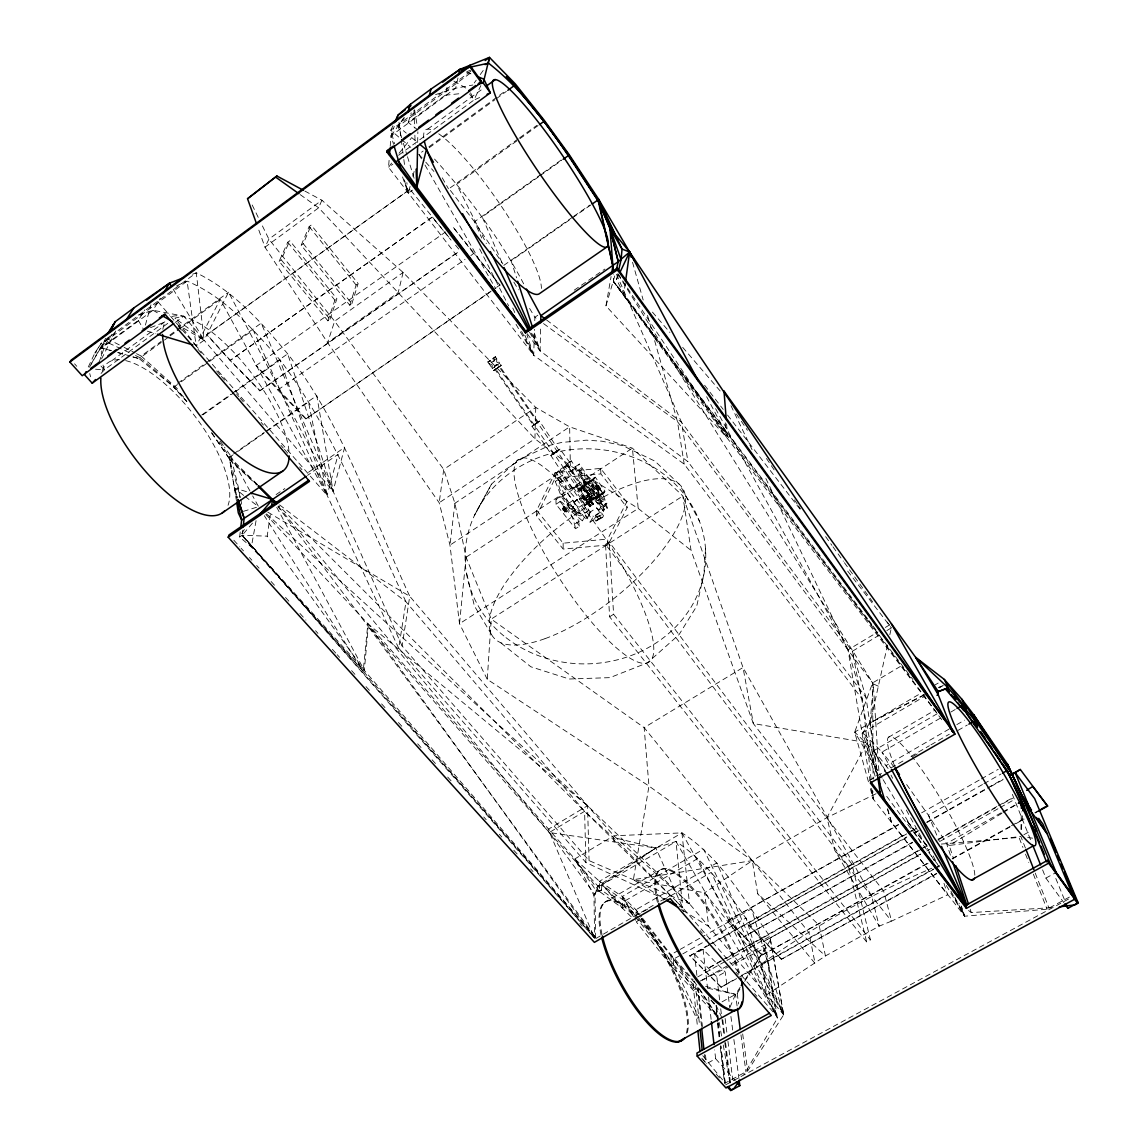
<?xml version="1.0" encoding="UTF-8"?>
<svg xmlns="http://www.w3.org/2000/svg" width="1148" height="1148" viewBox="0 0 1148 1148"><rect width="100%" height="100%" fill="white"/><g stroke="black" fill="none" stroke-linecap="round" stroke-linejoin="round"><path stroke-width="0.75" stroke-dasharray="5 3.75" d="M536.59 516.04L555.173 478.128L555.173 472.603L600.619 468.413L626.679 502.049L627.152 507.717L608.01 544.97L563.18 549.074L536.59 516.04L536.719 510.315L555.173 472.603M496.783 365.021L499.767 363.299L495.391 356.827L487.857 361.979L490.325 360.745A3.344 0.847 -30.9 0 0 492.349 359.64L493.281 358.994A3.344 0.847 -30.9 0 0 494.702 357.731L495.391 356.827M497.758 364.82L496.438 364.705L494.386 367.016L578.922 490.11L580.3 489.378L582.251 487.8L497.758 364.72M641.718 918.644L673.489 959.154L673.618 964.951L638.432 920.509L624.684 906.877L624.756 901.008L601.767 885.008L597.405 886.4L595.023 894.751L595.654 937.643L594.607 938.246L242.185 535.284L242.773 530.175M631.228 916.836L622.474 908.168L599.328 891.408L599.457 881.305L574.789 858.934L367.848 623.737L265.848 514.462M1020.974 829.401L1021.318 811.894M417.657 142.481L417.872 131.776M877.818 777.096L866.023 697.496L687.953 461.697L540.105 350.858L540.651 326.219M871.102 779.42L862.55 699.548L684.208 464.122L533.705 355.22L534.509 329.333M534.767 320.708L534.868 317.264L529.4 308.094M493.913 360.845L491.574 362.452L489.909 360.558L493.238 358.248L494.515 359.998L494.042 361.204L489.12 363.773L493.726 370.56L496.366 368.781M720.356 1047.98L724.546 1083.411L747.692 1070.883L783.668 1014.789L769.849 936.381C743.804 899.501 720.887 857.786 681.926 832.888L599.457 881.305L622.474 908.168L624.684 906.877L601.566 890.102L601.767 885.008L655.824 847.97L676 841.484C714.644 866.984 737.906 908.326 764.726 944.876L765.931 947.574L777.397 1018.219L743.904 1074.643M239.272 497.529L239.602 492.392L230.719 455.928L224.506 447.16M304.823 191.042L321.885 200.226L403.12 272.463L535.757 407.468L569.638 426.855L632.39 448.151L682.845 495.993L691.053 550.394L753.361 723.584L867.17 742.67L827.019 817.577L834.524 849.879L879.21 926.149L871.533 895.914L743.014 667.505L644.143 727.645L752.299 860.613L757.68 893.689L825.441 955.94L879.21 926.149L891.565 921.112L883.616 891.035L753.361 723.584L743.014 667.505L682.845 495.993L491.244 619.088L644.143 727.645L648.964 786.036L633.38 879.698L704.642 892.785L761.798 963.631L766.706 994.785L825.441 955.94L819.084 925.245L752.299 860.613L648.964 786.036L487.254 679.329L491.244 619.088L466.059 557.225L454.909 503.298L443.731 469.417L334.642 321.21L268.89 239.171L261.299 223.63M705.518 548.715L703.868 574.144L696.721 606.187L679.071 634.6L647.4 662.841L609.975 677.636L569.221 679.013L530.85 666.787L500.385 642.521M1021.361 829.559L1022.552 814.147M389.086 160.333L388.541 167.335L533.705 355.22L526.946 334.872M390.205 146.356L391.038 135.866L394.266 126.294M726.856 960.546L769.849 936.381L783.668 1014.789L681.926 832.888L613.836 835.773L574.789 858.934L596.3 891.02L599.328 891.408L601.566 890.102L549.261 832.53L368.264 626.507L595.654 937.643L364.347 670.418L368.264 626.507L277.916 506.598M599.328 891.408L574.789 858.934L593.961 895.383L594.607 938.246L363.213 671.149L367.848 623.737L587.546 805.709L689.518 903.835L783.668 1014.789L751.495 908.886L706.551 934.415M240.233 531.926L239.631 537.049L251.355 546.979L363.213 671.149L264.327 515.71M473.751 253.579L452.829 226.83L499.997 285.221L492.65 290.286M625.287 283.298L623.838 293.716L727.559 436.039L912.918 679.53M276.74 507.301L364.347 670.418L267.197 536.159L270.756 511.692M681.926 832.888L689.518 903.835L589.067 860.627L402.101 645.98L409.75 596.286C371.636 514.361 343.898 425.937 287.674 353.828C261.471 322.459 233.661 290.918 196.265 272.793L191.544 274.63M876.082 793.727L827.019 817.577L752.299 860.613L633.38 879.698L665.008 899.329L585.896 862.507L398.7 648.175L405.976 601.81C367.145 519.657 334.929 433.27 280.04 359.927C253.077 329.347 225.525 297.318 187.11 281.117L175.831 286.196M595.381 496.955L589.082 501.303L586.872 504.431L577.774 491.186L579.396 488.818L582.237 486.451L591.464 499.796M592.038 499.265L592.468 498.533M941.834 719.753L726.268 436.871L605.957 305.913L611.095 276.481M590.259 501.188L588.422 502.537L589.857 501.418M256.061 520.69L251.355 546.979L242.185 535.284L253.421 522.01M589.656 501.489L588.953 501.963L591.579 499.968M236.531 501.317L229.471 458.64L229.744 457.191L235.57 453.101M448.882 237.206L432.165 217.159L230.102 360.486L206.841 334.843L409.979 189.277L451.064 240.133M887.533 645.018L870.198 722.766L877.689 775.46M889.829 634.729L890.977 629.578M457.98 77.949L455.627 88.252L391.038 135.866L393.563 144.304M617.653 274.63L616.505 279.61L623.838 293.716L613.592 281.604L613.29 274.716M578.922 490.11L582.251 487.8M605.957 305.913L615.529 273.296M417.901 129.997L408.243 122.434L445.123 95.255L447.203 86.875M555.058 452.054L559.994 449.126L569.795 462.386L564.916 466.361L577.961 485.374L572.665 488.331L580.113 482.49M402.101 645.98L333.078 491.215L344.658 447.361L306.717 473.493M410.08 186.435L408.229 193.223L412.505 190.123M412.835 176.261L414.672 169.474M398.7 648.175L327.108 495.29L338.186 454.264L307.549 475.358M145.394 325.099L150.962 304.823M351.862 303.732L358.147 283.57L311.208 225.08L309.156 226.572L301.192 245.227L349.781 305.224L351.862 303.732L303.287 243.692L311.208 225.08M408.243 122.434L411.242 112.791M349.781 305.224L356.124 285.02L358.147 283.57M305.942 418.661L256.047 365.408L277.873 390.133L305.842 418.977L491.201 291.032M329.978 319.345L336.909 298.767L289.784 240.736L287.761 242.228L279.136 261.313L327.912 320.823L329.978 319.345L281.217 259.792L289.784 240.736M327.912 320.823L334.9 300.202L336.909 298.767M99.23 361.921L105.214 344.773L111.801 334.599M559.994 449.126L558.258 450.619M868.448 781.802L854.7 732.094L872.624 682.902L901.826 665.582M494.501 360.042L493.913 360.845M535.513 423.54L539.488 421.086L558.789 450.159M277.988 389.832L465.012 259.434M494.372 367.059L495.993 364.949M552.332 454.637L552.575 453.977M572.665 488.331L550.825 455.469L553.307 453.417M432.165 217.159L230.102 360.486L259.764 390.837L458.569 251.584M729.985 1007.226L735.538 994.369L740.288 987.05M88.252 367.044L94.853 353.125L101.397 342.965M398.571 155.281L473.981 100.02L480.84 85.583M618.686 275.003L616.505 279.61L613.592 281.604L726.268 436.871L725.321 422.837M392.96 125.706L390.765 130.241L394.553 143.859M115.661 331.055L101.368 359.295L101.282 347.629L109.677 336.02M170.679 316.461L196.193 345.935L204.129 340.181L228.552 292.209L333.078 491.215L316.776 395.586L265.719 431.39M608.01 544.97L607.665 539.101L626.679 502.049M234.924 392.028L280.04 359.927L327.108 495.29L220.244 299.355L196.193 345.935L327.108 495.29L308.511 401.972L237.033 452.068M539.488 421.086L532.012 426.252L551.686 454.881M89.415 367.245L106.09 338.488M537.063 422.923L538.111 422.034L499.868 366.312L498.591 367.145M601.566 890.102L596.3 891.02L593.961 895.383L597.362 890.403L597.405 886.4L655.824 847.97L682.716 907.752L776.134 1015.449L777.397 1018.219M491.488 484.155L474.626 515.079L491.488 484.155L517.131 460.549L549.892 445.309L561.516 442.468L586.355 440.158L602.011 441.191L622.646 445.639L654.934 461.137L679.903 484.872L699.405 521.092M496.223 368.781L495.104 369.599L533.375 425.305L534.982 424.014M532.012 426.252L535.599 423.583M602.643 517.375L603.518 515.811L600.992 512.137L595.984 515.38L594.162 518.494L596.013 521.192L601.495 517.145L602.643 517.375L596.013 521.192M91.108 364.174L105.774 338.287M597.62 520.632L598.51 519.054L595.984 515.38M564.916 466.361L558.272 470.723L556.378 473.22L562.133 481.586L573.44 474.138L571.948 470.536L574.072 467.58L579.424 464.05L606.288 503.269L604.436 506.498L599.041 509.999L596.616 507.89L585.293 515.237L590.072 522.168L601.38 514.849L604.522 509.339L596.357 497.443L593.215 498.993L599.242 494.386L590.216 481.227L584.275 485.26L584.906 483.954M594.162 518.494L599.199 515.237L600.992 512.137M599.041 509.999L600.935 506.742L606.288 503.269M590.072 522.168L593.358 516.586L604.522 509.339M603.03 493.884C607.852 487.771 598.079 500.155 595.568 498.749L600.935 506.742M595.683 498.921L603.432 493.927L604.996 491.287L595.281 477.109L584.633 484.083L584.174 485.819L584.892 484.714M599.443 495.462L603.719 492.033L599.557 495.635A13.216 2.97 56.9 0 1 590.474 487.455A13.216 2.97 56.9 0 1 584.791 473.866L581.075 468.427L577.717 470.637C578.908 483.48 588.077 496.883 598.969 503.699L603.36 500.959L599.443 495.462L602.557 493.984L595.568 498.749M587.747 517.332L589.728 514.017L562.864 474.971L557.541 478.472L555.302 481.514L561.516 496.912L571.876 511.936L582.38 520.819L587.747 517.332L585.293 515.237M589.082 501.934L587.919 503.556L590 506.584L593.487 503.829L591.421 500.801L588.092 502.767L589.799 501.748M599.242 494.386L598.553 495.52L589.512 482.318L590.216 481.227M595.855 498.275L596.357 497.443M582.38 520.819L584.389 517.49L589.728 514.017M101.397 343.137L94.853 353.125L153 310.261L160.333 298.222M590 506.584L593.487 503.829M593.559 499.495L604.494 491.43M593.903 499.28L594.506 497.931M595.066 498.017L598.065 496.366L596.056 497.931M577.774 491.186L583.844 486.034L603.202 510.774L607.306 508.119C604.824 497.242 599.586 483.007 587.747 478.515L583.658 481.199L583.815 486.034L592.885 499.222L591.564 501.375L586.872 504.431M587.532 503.412L591.679 499.968L581.979 485.819L577.946 489.163L587.676 503.341C600.734 499.681 571.36 478.845 583.371 497.342M591.421 500.801L590.919 501.59L592.999 504.618M588.781 498.763C580.931 503.039 592.598 496.467 588.895 501.82M588.422 502.537L590.187 506.426L588.781 503.025M588.608 499.021L589.771 500.715L590.876 499.882L591.737 498.433L590.574 496.754L589.182 498.505L590.345 500.198L591.263 499.595L590.904 501.231M587.676 503.341L592.885 499.222M722.049 1001.86L737.203 993.436L740.03 988.902M744.722 981.353L770.997 939.107M105.214 344.773L138.348 320.349L144.878 309.86M244.352 529.458L239.631 537.049L242.185 535.284L267.197 536.159M587.087 502.293L589.943 500.442M589.182 498.505L590.574 496.754M584.633 504.56L583.959 505.637L586.872 504.072L582.481 497.672L583.184 496.582L587.561 502.968L584.633 504.56L580.257 498.189L583.184 496.582M587.618 497.07L586.47 495.391L587.618 497.07L584.777 498.935M588.522 496.496L589.426 495.075L588.278 493.396L586.872 495.132L588.522 496.496L587.374 494.817L588.278 493.396M586.241 483.423L594.119 478.013M574.072 467.58L586.025 484.843L593.487 479.95L595.281 477.109M580.257 498.189L579.568 499.251L582.481 497.672M745.038 979.746L765.931 947.574L700.28 981.253M111.126 350.671L101.11 347.758L107.051 338.646L196.265 272.793L204.129 340.181L178.557 325.214M586.025 484.843L592.138 480.495M585.351 483.853L588.436 482.318L586.327 484.384M584.275 485.26L595.008 477.582L593.487 479.95M492.176 368.307L492.176 365.035L489.12 363.629M581.979 485.819L581.505 487.556L582.237 486.451M496.711 358.75L496.711 362.022L499.767 363.428M558.272 470.723L571.317 489.694L573.096 487.111L593.358 516.586M571.948 470.536L577.358 466.978L579.424 464.05M391.038 135.866L403.924 117.785M474.224 82.957L476.248 80.159M480.266 74.548L485.317 67.531M404.412 117.727L398.198 126.38L402.833 141.534M391.611 163.059L388.541 167.335L392.831 164.178M555.302 481.514L560.669 477.97L562.864 474.971M556.378 473.22L567.686 465.758L571.288 460.879L586.427 483.882M129.121 352.579L105.3 341.458L108.486 337.182M571.288 460.879L567.04 463.778L569.795 462.386M875.178 776.306L862.779 732.625L870.198 722.766L924.642 694.425M590.345 500.198L591.737 498.433M588.02 496.826L589.426 495.075M399.045 153.258L411.257 138.205M489.177 363.945L487.857 362.022L495.262 356.856M101.053 373.459L104.368 369.814L167.737 323.377M498.189 367.518L501.246 365.365L499.71 363.112M499.868 366.312L498.749 367.13M493.726 370.56L496.783 368.393L495.721 369.254M592.153 499.079L594.707 497.414L592.899 498.476M596.3 496.094L598.797 494.759L596.659 496.051M595.841 497.414L603.174 492.636M595.97 498.447L598.653 496.079M557.526 451.178L558.918 450.231M577.961 485.374L571.317 489.694M470.881 71.119L390.765 130.241L410.797 147.36M105.3 341.458L187.11 281.117L196.193 345.935L174.941 318.096L183.809 316.145L204.129 340.181L174.941 318.096M470.235 73.228L398.198 126.38L406.249 133.068M101.11 347.758L111.299 350.542M552.819 453.675L554.168 452.771M556.651 451.824L558.014 450.92M111.672 360.802L164.838 321.813M427.73 129.121L483.767 88.023M175.214 322.43L183.809 316.145L153 310.261L138.291 315.083M136.497 353.67L141.147 356.052L161.208 341.401M169.804 335.116L175.544 330.925M176.964 329.892L228.552 292.209M135.478 355.55L140.243 357.774L163.102 341.085M164.523 340.038L168.813 336.909M170.234 335.862L178.815 329.605M180.236 328.558L220.244 299.355M421.459 158.855L418.805 154.205L423.124 151.062M428.878 146.858L506.584 90.104M132.809 356.971L139.654 358.779L131.317 356.354M429.252 147.69L494.931 99.747M496.352 98.699L506.354 91.41M279.136 261.313L281.217 259.792M301.192 245.227L303.287 243.692M177.696 383.317L205.047 363.615M206.482 362.567L261.184 323.148L333.078 491.215L204.114 340.195M140.243 357.774L174.137 386.905L179.892 382.772M181.327 381.724L208.635 362.051M210.07 361.017L253.177 329.95L327.108 495.29M518.207 138.851L449.026 188.688L474.497 221.722L502.853 263.897M519.642 137.803L536.934 125.347M186.894 401.413L173.836 387.292L186.722 401.542M538.096 125.591L456.631 184.283L486.336 243.548M409.979 189.277L206.999 334.542L230.231 360.185L259.893 390.521M201.747 415.016L230.877 394.281M232.327 393.233L287.674 353.828L333.078 491.215M202.923 414.83L233.475 393.075M541.397 174.094L474.497 221.722L481.715 238.009M542.861 173.061L561.759 159.601M538.527 176.835L482.189 216.929L502.666 264.298M539.976 175.802L561.645 160.376M586.47 495.391L583.457 497.514L586.298 495.649M589.914 501.432C598.409 499.954 576.798 479.878 582.194 492.966M553.896 452.886L555.13 452.097M556.938 451.709L553.422 454.106M255.918 365.71L445.539 231.968M233.632 453.876L264.27 432.409M503.829 265.346L572.264 217.374M573.727 216.355L589.742 205.133M590.775 205.018L511.133 260.826L516.6 277.816M257.339 485.059L229.471 458.64L234.651 489.335L237.449 497.845M536.948 423.124L535.011 424.459M259.764 390.837L459.989 250.824M470.824 255.617L473.78 253.321L500.026 284.962L492.664 290.028M496.381 368.637L498.605 367.274M305.842 418.977L491.172 291.305M276.08 494.601L284.833 488.574M537.795 315.255L534.868 317.264L537.752 319.374M574.23 290.157L604.853 269.077M494.444 359.984L496.453 358.592M496.654 368.623L498.318 367.303M492.435 368.451L494.458 367.073M498.017 367.547L501.246 365.365M495.864 369.111L495.104 369.599M536.216 423.167L538.111 422.034M567.858 503.742L572.091 501.016L577.573 506.555L581.046 507.674L584.748 513.056L581.419 515.237A19.746 4.707 56.8 0 1 567.399 503.326A19.746 4.707 56.8 0 1 559.133 482.863L562.463 480.668L566.194 486.078C562.864 494.731 582.983 504.029 571.604 509.181M556.005 499.323L560.052 496.668C572.178 500.628 577.487 515.237 579.568 526.1L575.507 528.74L556.005 504.245L556.005 499.323C568.16 503.211 573.483 517.877 575.507 528.74M561.516 496.912L583.744 482.347L577.358 466.978M577.946 489.163L581.161 487.053M556.005 504.245L560.081 501.576L560.052 496.668M581.505 487.556L593.645 479.649L603.432 493.927M591.349 488.402L587.274 491.057L588.709 494.501M562.477 508.894L564.414 508.019L566.237 511.061L564.902 511.936L562.477 508.894L564.414 508.019M596.773 486.494L598.696 485.633L600.533 488.689C598.452 491.545 594.922 485.704 598.696 485.633M563.094 510.415L564.443 509.54L563.826 508.019M597.405 488.015L598.768 487.125L598.122 485.604M564.902 511.936L564.285 510.415L565.634 509.54M599.17 489.579L598.524 488.058L599.887 487.168M564.299 511.936L566.237 511.061M598.61 489.55L600.533 488.689M595.095 493.87L590.847 496.61L589.699 495.764M761.798 963.631C815.008 925.833 871.777 893.79 931.846 868.232M571.876 511.936L594.104 497.443L604.436 506.498M593.215 498.993L604.996 491.287M587.919 503.556L591.45 501.289L588.336 503.742M556.106 451.451L559.133 449.729M554.728 453.159L552.418 454.723M575.392 523.703L579.439 521.092M603.202 510.774L602.93 505.823L607.005 503.183M596.472 520.403L603.518 515.811M605.541 544.382L609.229 542L851.931 864.143L870.428 939.868L866.64 941.963L609.602 616.792L605.541 544.382L848.372 866.152L866.64 941.963M534.695 424.559L533.49 425.262M609.602 616.792L613.606 614.266L609.229 542M1001.931 813.329L949.181 845.459L946.569 843.45L928.373 815.195L905.686 783.194M1003.438 812.411L1016.999 804.145M689.518 903.835L613.836 835.773L587.546 805.709L548.256 829.315L594.607 938.246L367.848 623.737M870.227 781.401L848.013 649.883L877.904 631.931M885.381 627.439L891.35 623.838M879.354 635.074L852.318 651.303L876.656 775.531M886.859 630.568L891.365 627.87L887.189 622.072M882.181 778.129L854.7 732.094L921.17 693.076M935.075 684.897L938.174 683.089M730.932 963.846L764.726 944.876L776.134 1015.449L676 841.484L601.767 885.008L624.684 906.877M885.567 770.954L862.779 732.625L925.331 695.961M939.05 687.91L942.106 686.117M604.192 902.644L659.77 870.227M888.394 737.332L934.544 710.425M622.474 908.168L622.345 896.488L703.609 849.161L783.668 1014.789L716.811 862.923L635.963 909.733L636.078 914.899M937.199 713.755L873.743 750.706L854.7 732.094M634.528 914.942L624.756 901.008L697.955 858.446L776.134 1015.449L746.057 917.984L709.005 939.007M940.169 718.261L881.994 752.084L862.779 732.625M950.888 712.033L955.48 709.364M949.123 729.066L886.026 765.587L873.743 750.706L885.754 772.561M956.829 724.618L964.521 720.155M595.826 938.519L654.504 904.61M660.674 901.037L669.944 895.684M869.581 780.296L884.921 771.427M891.049 767.883L904.854 759.904M910.995 756.36L929.392 745.726M930.928 744.837L949.339 734.203M647.73 909.072L638.432 914.454L624.756 901.008M663.228 900.118L711.272 872.351L776.134 1015.449M912.961 756.432L919.175 752.844M957.977 730.415L967.29 725.034M638.432 920.509L636.236 921.787L671.422 966.185L716.596 1016.095L717.227 1021.419M641.56 918.644L671.422 966.185L673.632 964.951L698.759 1017.343L696.621 1018.534L671.437 966.2L670.906 954.662L678.655 950.271M680.204 949.382L705.001 935.29M921.6 812.841L979.832 779.75M981.368 778.889L998.229 769.304M717.816 1021.089L717.184 1015.765L673.489 959.154L681.209 954.777M682.759 953.902L707.455 939.882M982.458 784.529L928.373 815.195L939.451 841.484M984.008 783.639L1000.999 774.01M848.372 866.152L851.931 864.143M696.879 975.355L694.583 954.131L703.064 949.339L725.22 972.04L729.784 1007.542M552.977 454.264L550.825 455.469M928.043 863.353L761.913 955.208L728.42 920.395L898.425 824.451M728.42 920.395L898.54 824.881M736.672 978.598L721.059 987.266L689.79 955.94L706.895 945.866M708.46 944.991L906.49 833.548M908.054 832.659L915.846 828.282M926.766 822.14L986.017 788.791M987.567 787.915L1003.165 779.133M689.79 955.94L710.067 944.531M711.631 943.656L909.733 832.185M911.282 831.295L917.525 827.794M926.881 822.528L989.275 787.413M990.839 786.538L1003.323 779.521M697.683 976.948L725.321 961.407M940.198 841.24L998.688 808.364M1000.224 807.503L1014.086 799.726M700.208 981.081L729.396 964.707M1001.214 812.784L946.569 843.45L950.415 855.174M1002.778 811.909L1016.841 804.016M936.797 873.7L781.314 959.298L749.099 925.518L906.805 836.921M914.612 832.544L917.74 830.808M749.099 925.518L908.499 836.462M914.741 832.96L920.997 829.473M720.915 960.819L703.81 970.835L724.087 959.498M722.479 959.943L918.945 850.108M920.509 849.233L926.737 845.746M939.222 838.772L996.909 806.513M998.473 805.638L1012.507 797.803M725.651 958.623L922.188 848.759M923.753 847.884L926.866 846.133M937.787 840.035L997.067 806.9M1003.295 803.413L1012.665 798.176M719.624 999.879L716.811 976.747L725.22 972.04M912.531 842.173L743.474 936.912L912.66 842.603M920.509 853.983L763.592 941.561L920.639 854.399M926.866 850.955L929.966 849.233M721.059 987.266L735.064 979.043M741.307 975.585L933.424 868.979M934.989 868.118L939.667 865.52M952.166 858.589L1009.953 826.517M1011.517 825.656L1024.016 818.725M1034.936 812.655L1038.065 810.919M738.236 977.737L933.539 869.38M935.103 868.505L939.796 865.908M952.295 858.977L1010.096 826.904M1016.353 823.432L1024.16 819.098M1035.109 813.042L1038.223 811.306M694.009 980.995L716.596 1016.095L716.051 1005.189L722.035 1018.161M1023.901 834.696L1030.043 831.295M761.913 955.208L927.914 862.923M781.314 959.298L936.668 873.284M707.986 1062.933L715.649 1058.743L714.63 1049.918M1042.599 869.883L1045.885 878.091L1056.131 872.48M870.356 788.662L873.197 798.951L964.65 916.204L1047.048 909.202L1072.002 895.67M725.622 1084.874L1070.481 898.009M588.953 502.006L588.221 502.293L582.251 493.052M924.47 695.014L870.198 722.766L873.269 683.892L617.638 273.712M938.849 687.681L943.627 685.227L938.763 687.351M943.986 883.314L947.617 894.852L891.565 921.112L834.524 849.879M469.532 93.949L473.981 100.02L480.524 97.15M150.517 327.639L166.804 321.282M467.179 71.535L470.436 70.272M495.706 365.265L496.783 365.021M435.58 94.581L455.627 88.252L472.89 84.995M243.376 511.362L256.879 507.186M968.553 910.493L971.294 912.574L1054.165 907.494M445.123 95.255L460.248 93.634M555.173 478.128L600.921 473.909L627.152 507.717M536.719 510.315L563.137 543.191L607.665 539.101M941.331 844.067L1019.008 837.423L1022.925 847.439M95.557 369.226L104.368 369.814L102.215 362.309M1027.675 837.437L1032.798 838.198M707.9 988.213L735.538 994.369L737.188 1006.696M705.575 986.333L735.538 994.369M117.971 352.479L129.638 355.866M117.799 352.608L126.137 355.033M234.651 489.335L234.508 488.058L247.738 492.018M147.375 331.198L155.798 333.738M466.318 71.98L474.296 75.251M592.985 485.417L599.457 494.372L595.439 497.07L588.551 487.685L584.562 485.518L584.849 489.263L587.216 493.697M878.349 686.188L873.269 683.892L879.153 775.115M679.487 906.246L682.716 907.752L676 841.484M107.051 338.646L122.549 346.553M124.099 347.342L134.947 352.881M583.658 481.199C594.592 484.643 598.008 496.969 602.93 505.823M453.876 81.135L467.652 89.085M153 310.261L160.519 314.652M267.814 512.151L409.75 596.286L587.546 805.709L589.067 860.627M683.089 910.536L708.689 926.436L704.642 892.785L752.299 860.613L808.996 932.764L815.08 963.473L757.68 893.689M599.457 881.305L622.345 896.488L635.963 909.733L641.416 916.75M300.245 194.658L318.67 207.802L534.939 438.78L570.355 465.744L638.216 508.449L691.053 550.394M543.521 323.578L677.478 421.646L872.624 682.902L873.097 779.305M243.663 495.448L234.508 488.058L236.761 498.132M245.012 496.467L258.558 506.655L252.66 495.893M546.563 319.962L681.496 422.206L852.318 651.303L866.023 697.496M279.638 504.905L405.976 601.81L584.605 811.32L671.25 896.473M139.482 358.894L174.008 387.177M411.615 137.516L416.997 141.979M141.147 356.052L179.504 390.55M266.523 513.902L587.546 805.709M229.614 459.817L256.922 485.044M721.001 986.85L689.747 955.523M676.344 901.481L682.716 907.752L613.233 837.423L584.605 811.32L278.878 505.794M257.425 484.542L229.744 457.191L218.637 440.947M761.841 954.749L728.363 919.95M781.228 958.867L749.027 925.087M694.583 954.131L716.811 976.747M711.114 1000.052L716.051 1005.189L718.849 1020.759M174.137 386.905L184.828 398.241M592.928 485.331C587.661 479.218 587.604 487.972 591.292 491.043M673.632 964.951L695.788 989.031L699.663 1026.054M673.489 959.154L695.602 983.664L695.788 989.031L693.693 990.207L697.525 1027.245M595.654 937.643L242.185 535.284L364.347 670.418M701.787 1058.212L705.374 1062.187M716.151 1074.126L719.753 1078.115M74.548 363.801L76.787 366.284M233.848 540.234L239.86 546.893M241.066 548.227L243.462 550.882M249.475 557.541L251.871 560.195M256.678 565.519L259.075 568.174M271.1 581.491L274.702 585.48M285.508 597.448L289.124 601.452M299.929 613.419L305.942 620.078M315.557 630.711L317.953 633.38M332.375 649.352L335.977 653.341M337.182 654.676L339.578 657.33M351.589 670.633L355.191 674.622M366.011 686.604L369.613 690.594M381.624 703.896L385.24 707.9M398.456 722.523L402.058 726.526M417.671 743.818L421.273 747.807M432.093 759.789L436.9 765.113M447.706 777.081L451.308 781.07M483.753 817.003L486.164 819.658M499.366 834.295L501.776 836.964M513.787 850.266L517.389 854.255M530.606 868.893L533.016 871.562M579.869 923.451L582.28 926.106M702.892 1059.704L705.288 1062.345M100.967 366.011L104.368 369.814M715.649 1058.743L735.222 1080.526M642.521 918.156L670.906 954.662L693.076 979.531M242.185 535.284L363.213 671.149M702.777 1055.672L725.163 1083.081L720.815 1045.9L725.163 1083.081M434.532 159.07C469.503 197.542 500.801 239.659 524.736 285.895M418.805 154.205L424.616 160.835M425.779 162.169L433.915 171.454M157.907 301.723L169.517 315.126M178.141 326.305L181.642 330.366M198.001 349.308L201.503 353.354M216.685 370.947L220.201 375.009M221.363 376.357L224.864 380.419M236.56 393.936L238.899 396.648M240.061 397.997L244.739 403.407M261.098 422.349L263.423 425.061M280.959 445.352L283.298 448.05M284.46 449.399L287.961 453.46M299.642 466.992L301.981 469.69M681.539 909.116L683.849 911.799M700.093 930.583L702.404 933.267M736.026 972.198L738.351 974.882M754.58 993.666L756.891 996.349M710.999 1000.31L715.477 1005.505M652.466 312.141L669.915 332.461M682.701 347.356L722.264 393.405M927.283 846.191L906.217 820.074L927.139 845.775M455.569 245.213L458.913 249.231M278.247 506.34L549.261 832.53L595.023 894.751M894.335 767.194L881.994 752.084L890.561 767.768M287.761 242.228L334.9 300.202M309.156 226.572L356.124 285.02M563.08 508.894L564.285 510.415M560.081 501.576L579.568 526.1M564.443 509.54L565.648 511.061M613.606 614.266L870.428 939.868M607.306 508.119L587.934 483.337L587.747 478.515M598.768 487.125L599.974 488.661M597.333 486.522L598.524 488.058M887.39 808.866L891.537 822.442L947.617 894.852M704.628 385.269L723.197 409.377M727.559 415.059L800.73 510.114M847.683 571.116L891.365 627.87M726.598 423.956L727.559 436.039L613.592 281.604L867.701 618.944M868.778 620.379L872.006 624.67M873.083 626.091L876.311 630.381M527.248 333.767L540.105 350.858L533.547 330.466M613.592 281.604L938.806 715.491M886.715 796.382L938.275 865.19M1045.885 878.091L1063.765 902.543M825.642 536.647L831.913 545.343M832.946 546.792L843.378 561.257M844.426 562.707L872.595 601.81M888.093 768.5L886.026 765.587L887.691 768.758M220.373 441.32L223.473 445.697M641.445 918.787L673.618 964.951M578.764 487.929L588.479 502.063M588.407 502.752L590.488 505.78M584.045 496.969L585.193 498.663L586.154 498.074L587.202 497.342L586.04 495.663M586.355 500.341L587.518 502.02L588.465 501.446L589.512 500.715L588.364 499.036M557.541 478.472L584.389 517.49M559.133 482.863L562.85 488.273A13.159 3.143 56.8 0 0 568.375 501.906A13.159 3.143 56.8 0 0 577.702 509.856L581.419 515.237M593.573 478.616L589.355 481.873M592.913 479.893L589.943 481.586M583.744 482.347L594.104 497.443M584.633 484.083L594.348 498.232M567.155 463.605L579.998 482.662M567.686 465.758L573.44 474.138M596.616 507.89L601.38 514.849M589.685 498.189L590.847 499.868M582.466 488.13L593.301 503.972L592.87 504.69L590.445 501.145M599.199 515.237L601.05 517.935M211.763 432.767L229.471 458.64M211.605 432.896L229.299 458.769L240.506 497.558M736.428 414.026L747.434 430.313M766.448 458.468L774.455 470.321M794.473 499.954L797.473 504.388M798.477 505.881L800.472 508.837M617.839 273.525L726.268 436.871M699.505 988.902L717.184 1015.765L716.051 1005.189L717.916 1021.132M670.906 954.662L693.693 990.207L693.177 981.31M635.963 909.733L640.627 917.166M173.147 289.181L204.129 340.181M491.516 634.457L474.368 605.9L466.031 570.642M513.874 282.15L518.437 289.784M883.099 779.664L920.667 842.56M946.325 885.524L964.65 916.204L961.393 906.145M138.348 320.349L144.002 330.179M424.99 165.039L495.706 288.736M516.026 324.296L533.705 355.22L524.32 334.054M442.267 177.84L448.438 188.746M529.529 332.145L540.105 350.858L531.639 331.255M715.606 408.659L848.013 649.883L862.55 699.548M906.332 810.043L934.644 861.56M950.931 891.235L964.65 916.204L961.106 906.102M622.345 896.488L635.418 920.294M230.719 455.928L251.814 494.358M706.637 396.72L727.559 436.039M890.991 775.101L892.656 778.272M933.209 855.963L938.992 867.056M954.72 897.191L964.65 916.204L958.996 903.189M479.677 248.958L508.708 306.057M521.608 331.428L533.705 355.22M531.28 333.236L540.105 350.858M487.254 679.329L459.516 623.723L449.973 545.156L439.182 502.752L327.596 342.664L264.973 247.193L257.769 227.146M252.187 205.004L258.257 217.431M730.989 405.703L752.686 450.992M765.86 478.472L848.013 649.883M470.565 92.845L473.981 100.02M512.769 308.008L515.653 314.523M616.476 274.228L681.496 422.206L687.953 461.697M1055.801 878.45L1065.272 901.654M560.669 477.97L562.133 481.586M1012.378 794.373L1030.775 840.336M1025.422 848.085L1020.845 836.404L949.181 845.459L953.601 858.876M1035.238 873.111L1048.999 908.14M1025.523 854.112L1028.795 862.464M1033.358 874.145L1047.048 909.202M402.546 176.921L408.229 193.223L406.851 182.575M970.189 909.216L971.294 912.574M234.508 488.058L237.722 498.117M877.675 775.761L867.17 742.67L877.531 776.622M403.35 143.227L406.966 155.023M407.483 156.702L414.198 178.6M404.182 179.734L408.229 193.223L404.928 181.312M887.691 809.053L891.537 822.442M632.534 262.289L643.167 299.987M647.515 315.413L677.478 421.646L684.208 464.122M89.745 373.559L90.563 376.774M614.223 841.943L613.233 837.423L655.824 847.97L549.261 832.53L584.605 811.32L585.896 862.507M719.165 1022.481L721.662 1036.328M723.226 1044.967L730.099 1083.009M240.807 499.28L241.726 504.46M871.418 788.418L873.197 798.951L873.154 791.804M414.586 109.806L417.355 126.639M737.203 993.436L738.638 1003.998M742.684 1033.918L747.692 1070.883M740.962 1034.865L745.927 1071.845M398.973 122.233L403.608 157.735M403.838 159.5L404.526 164.824M730.917 1016.425L732.754 1030.617M733.888 1039.5L738.91 1078.56M725.134 1018.491L726.871 1032.511M727.961 1041.279L732.74 1079.852M722.781 1019.783L724.503 1033.817M725.565 1042.585L730.487 1082.908M720.714 1008.762L721.791 1017.659M722.006 1019.438L723.957 1035.453M724.819 1042.571L729.812 1083.482M718.031 1022.854L719.71 1037.031M717.428 1023.184L719.107 1037.361M718.117 1022.897L719.782 1037.06M703.064 949.339L707.527 988.155M708.546 996.981L711.186 1019.926M698.228 987.739L702.433 1026.642M705.489 1054.94L706.451 1063.78M872.25 790.068L873.197 798.951M701.471 1026.384L697.611 987.696M704.456 1054.467L704.815 1057.982M600.619 468.413L600.921 473.909M413.94 110.122L414.6 128.002M414.873 135.163L415.203 144.103M563.137 543.191L563.18 549.074M603.36 500.959A19.817 4.449 56.9 0 1 589.584 488.833A19.817 4.449 56.9 0 1 581.075 468.427M601.078 934.96A79.169 26.146 61.5 0 1 636.896 917.453M638.13 918.759A79.169 26.146 61.5 0 1 686.088 1034.19M657.445 902.371A79.886 23.735 61.1 0 1 681.955 878.679A79.886 23.735 61.1 0 1 738.609 973.49M102.186 371.091A94.366 36.607 52.4 0 1 122.793 360.07M125.649 360.616A94.366 36.607 52.4 0 1 200.168 423.339A94.366 36.607 52.4 0 1 228.036 505.292M162.873 329.347A95.37 33.349 53 0 1 165.183 322.129M172.028 316.532A95.37 33.349 53 0 1 241.353 360.644A95.37 33.349 53 0 1 289.038 452.111M602.011 934.415A79.183 26.103 61.5 0 1 637.786 916.936M639.005 918.242A79.183 26.103 61.5 0 1 686.375 1035.295M658.392 901.811A79.901 23.692 61.1 0 1 682.859 878.163A79.901 23.692 61.1 0 1 739.513 972.973M894.565 765.745A82.972 13.102 59.4 0 1 914.439 759.703M916.707 762.702A82.972 13.102 59.4 0 1 974.824 875.508M423.827 137.846A99.733 18.669 55.3 0 1 433.399 130.599M438.751 133.814A99.733 18.669 55.3 0 1 503.9 210.027A99.733 18.669 55.3 0 1 541.382 288.478M535.757 407.468L534.939 438.78L439.182 502.752L443.731 469.417L535.757 407.468M466.059 557.225L459.516 623.723L638.216 508.449L632.39 448.151L466.059 557.225M454.909 503.298L449.973 545.156L570.355 465.744L569.638 426.855L454.909 503.298M590.904 501.805L588.895 503.168L590.904 501.863M403.12 272.463L398.198 292.611L327.596 342.664L334.642 321.21L403.12 272.463M321.885 200.226L318.67 207.802L264.973 247.193L268.89 239.171L321.885 200.226M568.073 505.063A3.315 0.804 56.9 0 0 571.417 509.281A3.315 0.804 56.9 0 0 569.709 505.063A3.315 0.804 56.9 0 0 568.073 505.063M591.593 489.708A3.329 0.746 56.9 0 0 594.922 493.956A3.329 0.746 56.9 0 0 593.157 489.751A3.329 0.746 56.9 0 0 591.593 489.708M576.339 512.037A8.366 7.591 -1.5 0 0 589.929 507.402A8.366 7.591 -1.5 0 0 578.764 499.064A8.366 7.591 -1.5 0 0 576.339 512.037M576.339 511.678A8.366 7.591 -1.5 0 0 589.914 507.043A8.366 7.591 -1.5 0 0 578.764 498.706A8.366 7.591 -1.5 0 0 576.339 511.678M595.669 487.039A3.329 0.746 56.9 0 0 598.983 491.301A3.329 0.746 56.9 0 0 597.218 487.096A3.329 0.746 56.9 0 0 595.669 487.039M564.041 507.703A3.315 0.804 56.9 0 0 567.385 511.908A3.315 0.804 56.9 0 0 565.677 507.689A3.315 0.804 56.9 0 0 564.041 507.703M563.367 508.134A3.315 0.804 56.9 0 0 566.71 512.352A3.315 0.804 56.9 0 0 565.017 508.134A3.315 0.804 56.9 0 0 563.367 508.134M596.343 486.594A3.329 0.746 56.9 0 0 599.672 490.856A3.329 0.746 56.9 0 0 597.893 486.652A3.329 0.746 56.9 0 0 596.343 486.594M545.142 638.604A120.511 45.174 -38.7 0 0 685.299 495.706A120.511 45.174 -38.7 0 0 531.725 551.356A120.511 45.174 -38.7 0 0 545.142 638.604M526.745 518.135A120.569 30.178 57.3 0 0 647.4 662.841A120.569 30.178 57.3 0 0 577.616 500.815A120.569 30.178 57.3 0 0 526.745 518.135M506.01 637.657A120.353 107.539 -1.8 0 0 703.437 576.64A120.353 107.539 -1.8 0 0 546.821 454.723A120.353 107.539 -1.8 0 0 506.01 637.657"/><path stroke-width="1.5" d="M1021.39 808.393L1021.519 801.39L1007.183 770.495L1002.233 763.291M417.585 146.04L416.781 187.038L398.729 161.595M540.722 322.703L540.88 315.657L526.43 289.023M525.597 331.098L617.237 268.115L617.409 269.837L525.526 332.963L525.597 331.098L387.292 150.488L393.003 146.284M1022.825 810.732L1023.356 803.887M389.502 155.095L390.062 148.106M618.413 271.315L621.082 259.706L622.044 249.073L598.481 199.006L569.035 154.42L544.138 120.153L515.222 83.804L489.464 57.4L459.932 69.368L431.074 89.013L410.424 104.296L398.04 115.144L394.41 122.693M243.175 526.774L244.151 518.265L238.253 499.796M240.836 526.803L241.64 519.987L237.507 501.489M625.531 281.561L629.635 252.015L598.481 199.006M271.516 506.455L272.535 499.452L306.086 476.363M485.073 64.589L488.331 63.327L488.962 59.409M395.701 162.083L490.354 92.83L483.236 83.029L489.464 57.4L485.174 60.571M525.526 332.963L386.819 151.923L481.27 82.541L481.486 81.264L469.934 65.379L71.176 360.085L69.856 362.036L82.211 375.712L165.369 314.624L309.515 481.356L228.194 537.221L594.377 942.365L670.202 898.583L771.284 1015.492L697.223 1056.16L725.995 1087.988L1074.829 899.157L1047.521 860.369L965.439 905.485L966.386 908.369L1048.669 863.181L1074.829 899.157M611.697 273.023L612.903 266.092L609.932 228.079L598.28 201.101C565.648 152.454 535.284 99.833 488.531 63.169L459.932 69.368L442.669 82.139M69.856 362.036L469.69 66.613L469.934 65.379M458.755 74.52L459.932 69.368L463.132 70.674M616.304 269.981L618.241 261.672L609.932 228.079L629.635 252.015L944.775 719.968M419.68 144.203L426.396 149.785L416.781 187.038L416.121 169.143M429.338 95.155L431.074 89.013M407.899 112.217L410.424 104.296M386.819 151.923L387.292 150.488M395.888 121.516L398.04 115.144L405.244 109.821M228.194 537.221L229.04 534.911L308.683 480.18M111.385 329.275L115.245 321.684L133.857 307.922L169.502 283.183L183.666 277.687M86.057 371.679L84.593 374.779L92.199 383.202L173.779 323.478M620.15 271.947L629.635 252.015L622.044 249.073L609.932 228.079L618.241 261.672L540.88 315.657L545.142 318.886M256.564 223.803L247.538 198.748L276.912 176.003L303.273 190.209M110.237 330.767L113.552 324.583L110.093 330.667M247.538 198.748L276.912 176.003M163.073 293.716L169.502 283.183L171.325 286.182M126.854 318.843L133.857 307.922M741.235 985.587L743.129 982.659M107.941 333.15L115.245 321.684M739.872 1080.225L733.83 1088.605L731.348 1089.954L728.263 1086.51M259.046 515.38L272.535 499.452L258.687 485.776M92.199 383.202L95.514 379.543M618.241 261.672L629.635 252.015L634.787 261.414M146.542 300.173L169.502 283.183M408.114 107.682L410.998 105.559M90.663 368.479L99.245 362.18M107.826 355.866L116.393 349.566M124.974 343.252L129.265 340.109M142.137 330.653L150.718 324.339M159.299 318.039L165.025 313.834M402.991 138.951L410.123 133.699M418.69 127.414L428.678 120.066M435.824 114.829L441.521 110.638M451.508 103.291L458.655 98.054M468.642 90.706L475.774 85.469M478.63 83.374L481.486 81.264M486.637 85.913L495.262 79.585M507.775 90.362L514.921 85.153L543.922 121.401L568.863 155.238L598.481 200.972L569.078 155.87L544.109 121.444L514.849 85.813M539.56 124.544L543.922 121.401M563.08 159.357L568.863 155.238M592.225 204L598.022 199.939L612.903 266.092L613.132 271.258M222.167 512.998L282.752 471.067M606.948 246.964A100.909 14.551 55.8 0 1 511.362 128.504A100.909 14.551 55.8 0 1 532.586 114.9A100.909 14.551 55.8 0 1 606.948 246.964L539.259 293.788A99.733 18.669 55.3 0 1 479.347 239.243A99.733 18.669 55.3 0 1 424.43 141.462M276.797 502.724L272.535 499.452L241.64 519.987L238.31 512.941L236.789 502.982M1018.506 803.227L1021.519 801.39L1023.815 805.867L1046.517 861.861M726.196 418.776L724.001 391.152L915.659 657.374L944.359 679.458L948.191 687.824L936.998 692.101L948.191 687.824L978.426 725.019L1012.077 773.924L1026.14 804.576L1050.908 865.291L1078.144 902.787L1067.97 908.283L1064.813 903.978M936.983 695.272L938.174 694.569L938.174 691.412L915.659 657.374L948.191 687.824M957.016 708.46L961.608 705.79C981.684 738.049 1008.877 766.477 1022.323 802.653M945.679 689.288L963.961 710.598L966.429 709.163L961.967 699.333L944.359 679.458L966.429 709.163M968.855 724.144L973.504 721.446L977.465 727.215L973.504 721.446L975.972 726.44L978.426 725.019L973.748 714.817L961.967 699.333L978.426 725.019M617.237 268.115L953.931 731.549L954.906 734.175L870.327 783.008L966.386 908.369M1002.548 773.135L1007.183 770.495L1034.276 831.654L1036.644 830.334L1007.427 764.08L973.748 714.817L1012.077 773.924L1009.637 775.302L980.335 731.635M1012.048 774.426L1015.162 772.661L1034.678 798.635L1078.144 902.787M1010.957 774.742L1020.314 769.476L1047.607 806.097L1038.223 811.306M1012.68 774.254L1020.314 769.476M1018.391 803.141L1021.519 801.39M1026.699 790.326L1032.784 786.466L1047.607 806.097M1041.193 809.182L1047.435 805.724M677.908 1041.954L735.28 1010.226M971.538 880.028L1033.587 845.703A83.775 10.174 59 0 0 983.377 741.407A83.775 10.174 59 0 0 958.767 734.376A83.775 10.174 59 0 0 1033.587 845.703M769.275 1013.311L696.922 1053.075L697.223 1056.16M739.14 1080.325L739.814 1085.649L730.673 1090.6L727.215 1086.769M487.082 94.265L490.354 92.83L483.882 79.169L477.496 76.557M478.056 84.005L483.236 83.029M1059.331 906.848L1074.844 904.897L1077.613 903.404L1073.854 898.224M251.039 493.009L272.535 499.452L276.338 503.255M157.477 334.24L192.821 344.917M676.258 904.739L666.572 900.204L678.568 907.738M162.012 315.542L172.544 321.698M276.137 177.452L298.824 193.639M258.228 486.235L275.965 503.585M258.601 486.25L275.764 503.742M506.268 76.572L514.921 85.153M736.37 1081.803L739.814 1085.649M949.253 691.656L947 689.087L948.98 691.9M953.744 696.793L955.983 699.362M951.118 694.569L955.409 699.907M957.547 702.576L963.961 710.598M870.672 781.716L965.439 905.485M949.209 885.094L880.43 794.789L879.483 791.431M951.362 887.921L963.186 903.447M416.781 187.038L525.095 330.911M1028.134 804.016L1021.777 795.392L1007.427 764.08L1026.14 804.576L1047.076 833.649L1072.691 895.268M1038.71 818.38L1042.944 824.12L1047.076 833.649L1036.371 817.462M469.69 66.613L481.27 82.541M617.409 269.837L954.906 734.175M895.368 768.643L899.487 774.47M965.439 711.301L975.972 726.44M980.435 731.549L985.386 738.767M988.356 743.086L992.331 748.855M995.302 753.188L1000.252 760.407M949.769 727.401L952.768 731.864L938.174 694.569L915.659 657.374M1031.507 810.101L1021.777 795.392L1026.14 804.576M886.486 772.489L965.812 905.901M891.35 623.838L952.768 731.864M426.396 149.785L433.442 162.255M462.544 213.686L528.654 330.595M891.422 769.332L965.985 905.786M272.535 499.452L275.061 504.159M698.271 380.993L629.635 252.015L631.084 257.152M895.167 768.787L966.085 905.715M614.639 233.202L598.481 200.972L610.377 229.256M490.354 251.556L529.673 330.036M724.001 391.152L725.55 394.381M1007.183 770.495L1023.815 805.867M504.087 267.556L530.936 329.62M941.532 846.42L966.473 905.571M1050.793 839.073L1056.289 852.261M1057.667 855.561L1059.733 860.512M1061.096 863.813L1063.163 868.749M1064.54 872.05L1076.924 901.725M1015.162 772.661L1056.131 872.48M1066.621 904.968L1067.97 908.283M1047.521 860.369L1048.669 863.181M1032.999 826.46L1039.672 842.905M1041.006 846.191L1044.35 854.413M1032.741 845.258L1040.619 864.961M1026.082 849.75L1033.932 869.768M609.932 228.079L621.082 259.706M955.81 865.592L968.525 904.179M238.009 499.538L244.151 518.265M952.61 861.89L966.903 905.471M517.705 281.217L532.457 327.08M878.048 778.315L884.792 800.371M394.065 145.983L401.656 171.296M598.983 201.976L612.903 266.092M879.741 791.288L880.43 794.789L877.818 777.096M737.418 1008.446L740.259 1029.584M711.387 1021.691L714.027 1044.623M701.658 1028.134L703.896 1049.2M700.036 1029.541L702.232 1050.449M697.884 1030.732L700.036 1051.654M879.282 776.895L879.741 784.055M741.995 1001.73A79.886 23.735 61.1 0 1 704.255 990.064A79.886 23.735 61.1 0 1 658.235 905.327M683.864 1038.495A79.169 26.146 61.5 0 1 642.105 1016.841A79.169 26.146 61.5 0 1 601.767 937.945M289.138 455.842A95.37 33.349 53 0 1 225.754 444.707A95.37 33.349 53 0 1 162.585 334.427M224.563 510.96A94.366 36.607 52.4 0 1 150.532 476.894A94.366 36.607 52.4 0 1 100.88 378.094M740.905 978.139A79.901 23.692 61.1 0 1 714.917 999.564A79.901 23.692 61.1 0 1 658.78 903.289M684.782 1037.979A79.183 26.103 61.5 0 1 642.521 1015.65A79.183 26.103 61.5 0 1 602.341 935.893M974.48 878.22A82.972 13.102 59.4 0 1 941.489 848.458A82.972 13.102 59.4 0 1 895.167 767.151"/></g></svg>
